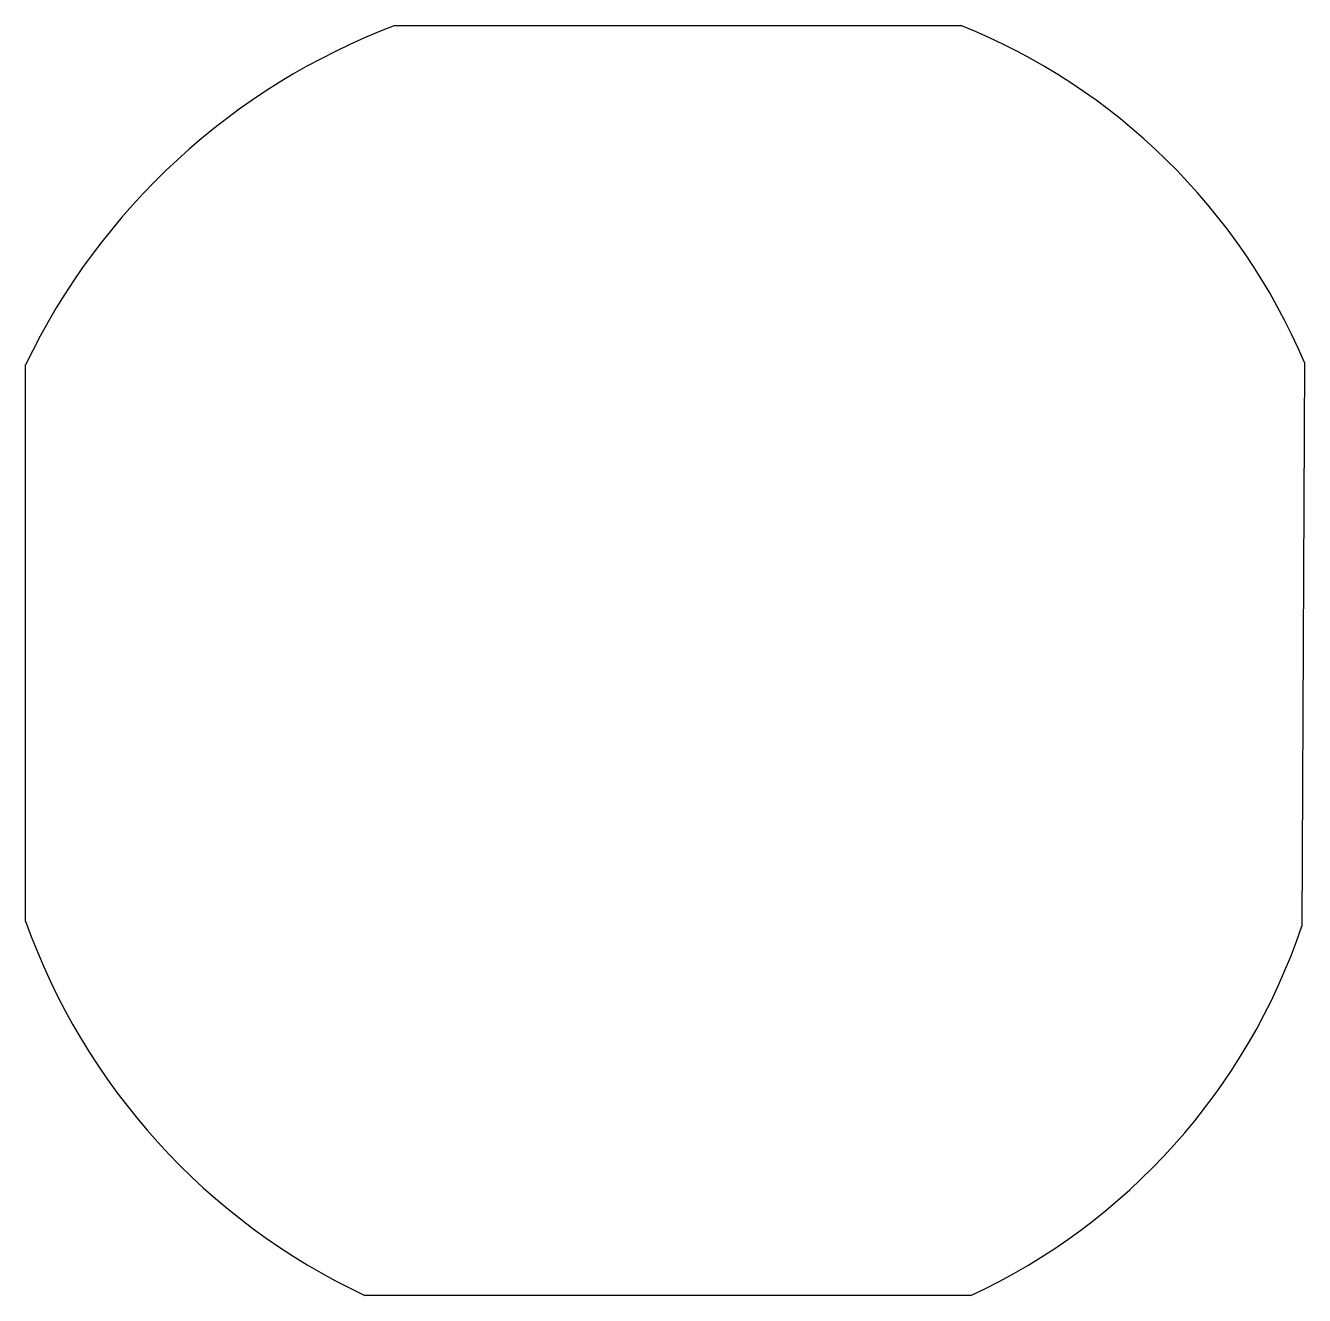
# Model space of a CAD drawing. Header units: millimetres. Extents: x 90 to 133.7, y -178.8 to -135.4.
import ezdxf

# ---------------------------------------------------------------- set-up
doc = ezdxf.new("R2010")
doc.units = ezdxf.units.MM
doc.layers.get('0').update_dxf_attribs({"lineweight": 25, "true_color": 0xffffff})

msp = doc.modelspace()

# ---------------------------------------------------------------- linework, layer by layer
at = {"color": 7, "true_color": 0x000000}
for p, q in [((102.605, -135.41), (121.941, -135.41)), ((102.605, -135.41), (102.605, -135.41)), ((90, -166), (90, -147)), ((133.672, -146.914), (133.584, -166.167)), ((122.282, -178.776), (101.583, -178.776))]:
    msp.add_line(p, q, dxfattribs=at)
for centre, radius, start, end in [((110.771, -156.941), 23.027, 110.7709, 154.4245), ((113.962, -155.281), 21.413, 22.9999, 68.1198), ((111.128, -158.484), 22.424, 199.5816, 244.8093), ((113.242, -159.304), 21.468, 294.9027, 341.3561)]:
    msp.add_arc(centre, radius, start, end)

doc.saveas('drawing.dxf')
